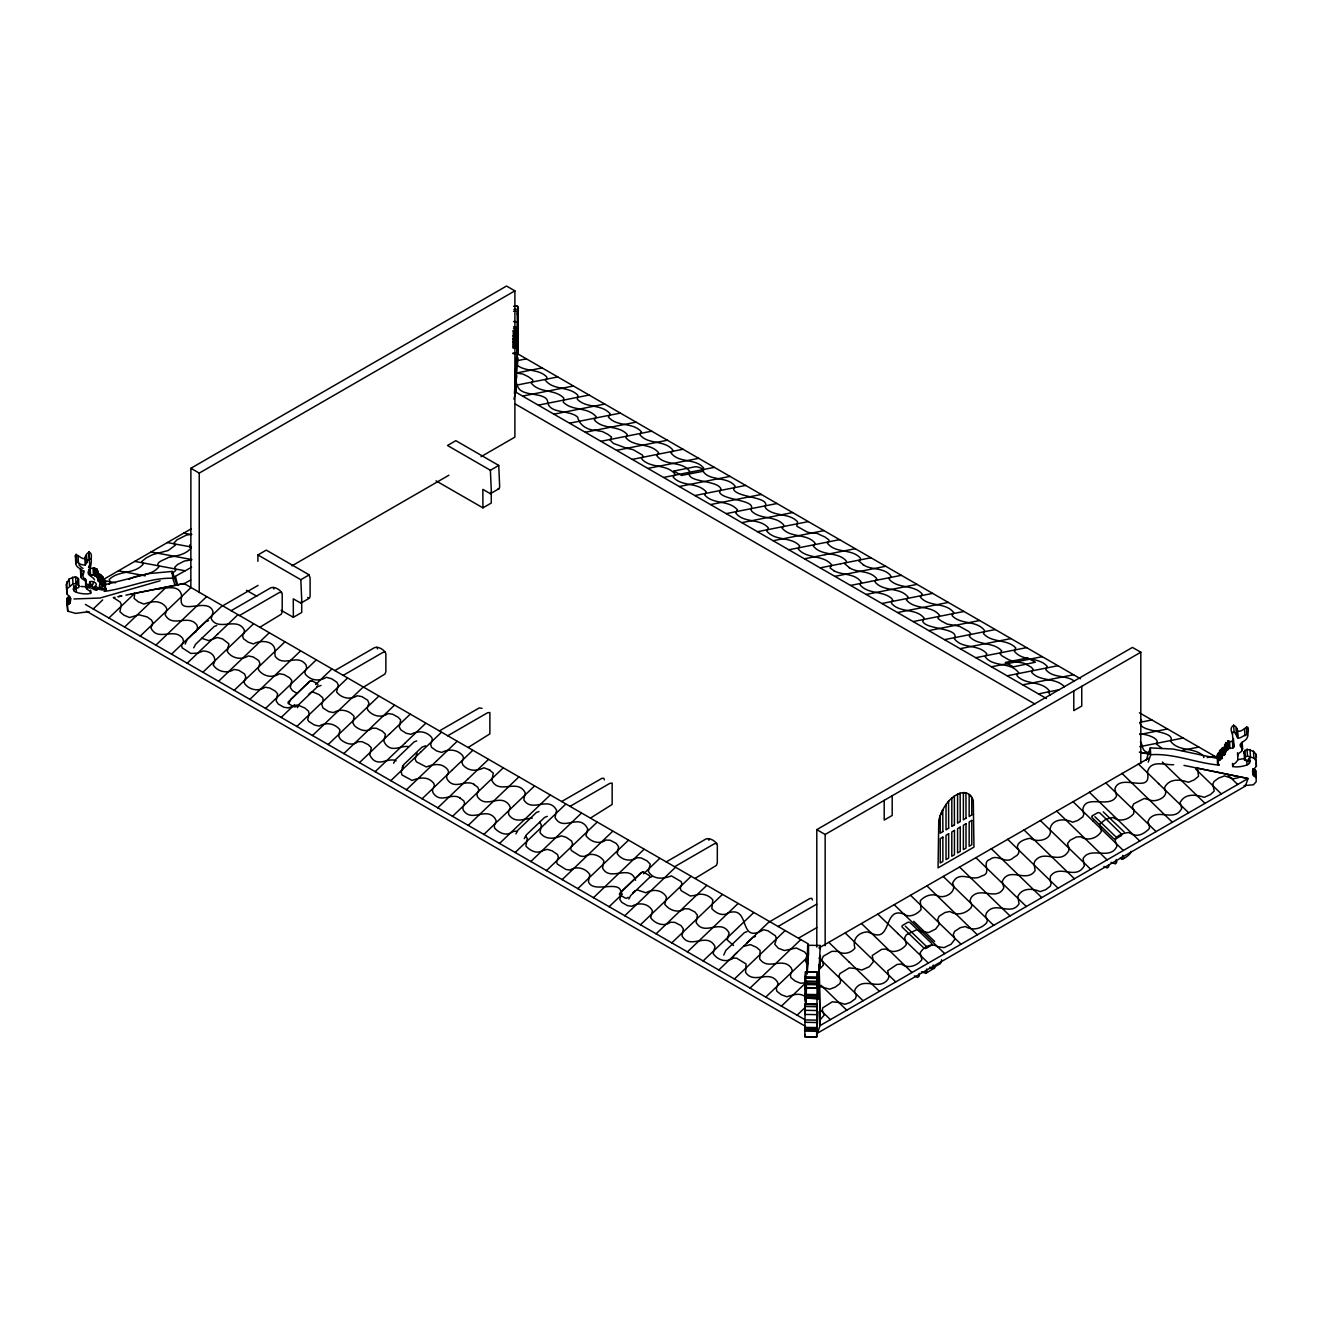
<?xml version="1.0" encoding="UTF-8"?>
<svg xmlns="http://www.w3.org/2000/svg" width="1323" height="1323" viewBox="0 0 1323 1323"><rect width="100%" height="100%" fill="white"/><g stroke="black" fill="none" stroke-linecap="round" stroke-linejoin="round"><path stroke-width="1.5" d="M513.357 330.601L517.293 330.618L517.111 346.345M517.491 340.59L517.491 311.285L513.539 311.236M805.327 987.173L805.178 988.033L805.079 981.749L816.886 981.98L816.969 982.89L817.333 972.107L805.525 971.876L805.145 982.691L805.079 981.749M805.674 993.16C805.376 1012.475 805.624 982.443 805.856 994.631M805.575 1005L805.31 987.421L817.002 988.264L816.886 981.98M919.154 973.397L919.154 975.448A9.311 5.375 60 0 1 918.923 976.49L917.484 977.416L914.342 975.911M513.126 342.806L517.061 342.889L517.061 345.336M517.525 337.299L517.442 339.697L517.64 330.502M817.118 987.768L816.87 1013.253L816.936 1004.355L805.128 1004.107L804.847 1036.719L816.655 1036.967L818.011 1011.467M805.525 971.876L805.69 990.53M805.591 994.879L805.641 995.541M805.69 990.133L805.839 988.182L805.972 992.151M805.988 992.779L805.74 998.518L805.988 989.339M816.936 1004.355L816.655 1036.967M817.796 990.464L817.713 988.513L817.746 992.151M817.597 987.14L817.614 985.122L817.73 989.207M513.059 345.22C518.781 345.303 516.516 341.566 517.161 347.618M514.002 306.241L517.938 306.308L517.74 327.029L517.425 330.518L513.374 330.403M817.763 989.736L817.779 992.382L817.796 990.613M518.153 353.721L518.169 326.781L517.177 347.238M805.972 989.885L805.939 991.853L805.972 989.852M517.491 312.84L517.508 319.819M514.449 393.609L517.194 345.22M517.343 344.708L517.425 339.961M517.458 329.559L517.491 322.465M805.69 989.802L805.509 983.617M517.673 320.083L517.624 329.84M517.177 335.893L517.227 334.736M517.31 337.679L517.491 334.223L517.409 336.654M516.929 352.133L517.078 344.36M517.839 311.385L517.723 316.743M805.889 991.026L805.856 994.499M807.228 974.026L807.758 943.597L184.079 583.526L136.319 593.035M517.491 311.285C516.565 322.862 521.328 301.727 513.986 306.357M517.409 341.88L517.392 343.087M517.508 337.464L517.376 335.777M805.492 981.451L805.525 974.968M807.245 972.504L807.295 970.586M807.758 943.597L807.394 964.55L805.509 961.176L806.98 954.941L804.516 951.882L796.264 948.012L784.423 950.542L778.337 948.26L774.765 944.308L776.469 938.867L775.41 935.774L767.919 930.78L763.669 929.722C737.49 945.019 751.381 905.461 728.394 912.804M518.021 342.558L515.672 392.088L513.936 399.199M517.276 344.658L517.276 342.674L517.227 346.031M805.922 988.976L805.839 989.505M817.201 998.931L805.492 997.939L805.558 998.981M517.21 347.453L517.21 346.378M517.243 342.409L517.425 341.532M517.409 338.605L517.491 339.184M805.509 995.276L805.674 997.013M516.896 351.769L517.111 347.139M1080.544 678.765L516.995 353.406L515.011 375.897M817.465 986.76L817.366 987.917L817.333 972.223L805.509 971.975M1225.925 744.336C1224.734 743.476 1220.947 758.757 1224.784 753.515C1226.388 750.141 1226.785 748.024 1232.871 748.041L1233.813 747.015L1233.449 738.631M1233.813 747.015C1234.177 743.146 1229.315 725.252 1236.31 734.579C1237.385 744.088 1246.911 730.494 1247.639 736.035C1247.192 742.6 1235.103 742.021 1242.578 748.917L1241.454 751.431L1237.749 754.127L1237.749 760.179L1235.583 762.875C1224.982 769.225 1246.845 767.075 1249.441 763.239L1250.02 758.046M75.361 556.652C75.593 550.897 82.473 561.58 85.019 557.777C86.144 551.559 92.66 549.624 91.204 558.736M89.054 611.673L75.527 613.376L67.738 611.143L67.275 605.306L70.02 603.106L70.929 598.558L67.026 593.977L66.15 584.667L69.127 578.978L75.527 576.712L78.586 579.011L78.818 587.528L75.494 588.685L74.253 586.899L73.178 589L73.972 590.736C76.668 594.474 98.415 595.763 87.831 589.81L85.664 587.214L85.664 581.161L81.96 578.614L80.835 576.15C88.476 568.989 76.321 570.064 75.775 563.466L76.106 554.337M517.012 353.406L515.672 392.088L1046.41 698.511M517.458 338.241L517.491 339.746M805.972 993.341L805.972 996.136M1197.249 768.117L1248.052 778.503L1245.373 786.094L817.382 1033.197L820.062 1025.606L819.152 965.575M807.262 972.868L807.692 962.185M807.774 960.266L807.989 954.826M806.385 989.224L805.939 1004.405M807.162 971.28L808.436 945.267L820.243 945.498L820.277 948.806M817.763 992.002L817.846 996.847L820.243 945.498M805.442 998.733L805.509 1001.792L805.509 998.931M820.111 966.832L820.376 955.487M819.185 986.991L818.606 999.146M926.745 968.965L925.918 973.348L921.42 971.793M1116.314 859.52L1115.487 863.902L1110.989 862.331M806.005 992.118L806.054 991.092M517.095 343.864L513.092 343.997M513.126 341.648L517.078 341.566L513.142 341.483M806.137 995.227L806.054 996.434M804.979 1021.009L805.062 1019.768L85.367 604.413M97.621 573.206C100.746 572.925 99.291 592.274 97.24 572.942M517.376 365.826L517.971 357.938M70.02 603.106L69.606 596.293L66.878 598.492L67.738 611.143M175.165 585.576L172.701 578.234C149.069 577.638 126.975 588.636 104.153 591.381C109.462 588.09 101.722 586.354 103.376 584.931L103.078 577.208C98.067 570.081 98.778 583.079 103.492 584.038M515.97 383.505L516.615 375.649M805.029 1034.553L804.847 1036.719L816.572 1036.885M78.586 579.011L76.899 581.888M517.144 339.846L513.175 339.862M417.043 753.134L415.124 759.154L416.365 761.767L426.287 766.96C433.564 764.165 441.998 762.412 447.852 769.821L448.58 772.301L446.479 776.733L447.224 779.363C454.897 790.807 465.481 778.586 474.411 784.622M517.012 347.618L513.059 347.254M103.376 584.931L103.078 577.208M1197.414 768.15L1197.811 771.094M1244.017 785.597L1253.41 784.787L1256.188 781.728L1256.122 777.544L1253.394 775.443L1252.484 770.929L1256.387 766.199L1255.759 754.011L1253.46 751.282L1247.06 749.281L1244 751.712L1244.596 760.212L1247.92 761.238L1248.432 759.17L1250.235 761.453M805.294 985.304L805.161 984.097M1227.992 740.946C1229.497 744.022 1225.214 741.542 1225.875 743.526M98.117 580.979L96.943 569.039L94.578 569.585L94.528 567.716L91.618 568.443L89.187 567.071M185.154 644.086L187.254 639.439L205.842 621.661L208.439 620.685M723.747 955.041L725.847 950.394L744.436 932.599L747.032 931.64M102.235 583.906L102.036 578.366M66.828 581.789L67.026 593.977M1116.976 861.786L1115.769 863.191M76.519 561.15C80.157 565.334 86.888 567.369 87.566 560.158C95.256 554.767 88.608 570.147 89.6 573.884L92.031 575.257L95.008 574.414M274.721 652.041L275.151 656.307C283.916 667.966 297.361 652.867 306.026 664.923L306.688 667.718L304.687 672.134L305.514 674.416C311.103 680.932 319.571 681.444 326.45 677.293L331.676 678.782L336.935 682.288L338.275 685.049L336.604 691.946C341.582 698.461 350.446 700.016 357.26 695.749L361.989 696.659L367.678 700.231L368.968 703.29L367.199 708.119L367.877 710.203C372.97 716.355 381.553 718.191 388.135 713.577L392.617 714.205L398.223 717.314L400.687 719.993L399.281 726.989L400.852 729.899L406.26 733.306L410.99 734.315C417.836 730.395 426.486 730.974 431.745 737.556L432.406 739.822L430.653 744.469L431.563 747.346L436.573 750.918L441.717 752.44C448.745 748.752 457.179 749.231 462.736 755.681L463.53 758.013L461.909 762.246L462.885 764.909C468.64 771.64 476.975 771.16 483.97 767.787L489.742 769.969M1255.262 776.568L1255.725 770.714L1253.261 768.928M193.72 647.84L195.606 644.268L214.194 626.474L216.79 625.514M289.042 702.877L290.928 699.305L309.516 681.51L312.112 680.551M297.394 707.689L299.279 704.117L317.371 686.786L321.009 685.446M393.626 763.239L395.511 759.683L414.099 741.889L416.679 740.93M401.977 768.068L403.862 764.496L421.954 747.164L425.593 745.825M515.904 833.854L517.789 830.282L536.377 812.487L538.974 811.528M524.255 838.666L526.141 835.094L544.729 817.316L547.325 816.357M620.487 894.232L622.372 890.66L640.96 872.866L643.557 871.907M628.838 899.045L630.724 895.473L649.312 877.695L651.908 876.719M732.314 958.795L734.199 955.223L752.787 937.428L755.383 936.469M1146.181 760.328L1150.299 747.892L1173.385 749.099L1218.07 758.559M1148.248 762.147L1150.712 754.705L1150.299 747.892M97.24 572.313L96.943 569.039M274.969 651.792C275.664 640.712 260.796 639.505 253.371 643.954L248.195 642.184L243.531 638.794L242.556 636.098L243.812 633.089M195.672 632.196L197.673 627.764L196.846 624.969C188.23 613.492 172.337 628.491 165.16 614.782L166.88 609.109L165.689 606.678C159.587 599.517 151.252 601.535 143.893 604.065L138.303 601.849L134.119 598.443L134.764 593.349L131.01 594.11M929.738 967.179L932.087 968.37L933.162 965.459A1.786 1.025 60 0 0 933.244 965.029M1131.033 851.317C1131.942 854.675 1117.852 862.712 1122.45 856.742M1122.599 856.361L1122.731 856.014A1.786 1.025 60 0 0 1122.797 855.353M189.652 544.96L189.652 546.664M478.033 791.964L478.827 789.864L477.901 787.417L473.75 784.241M97.704 578.945L96.414 570.279M934.948 967.642L925.918 973.348M1124.517 858.197L1122.417 859.09M1150.712 754.705C1174.146 753.134 1196.505 763.272 1219.26 765.091C1213.968 761.932 1221.675 759.997 1220.038 758.608L1222.039 756.491L1222.369 748.851M927.274 971.677L925.835 972.587A8.748 5.06 60 0 1 925.472 972.521M100.713 581.161L99.407 581.888L99.39 574.149M702.298 469.764C707.689 481.936 727.005 475.619 735.009 486.037L733.604 489.179C736.382 497.928 771.276 496.555 764.992 506.742L765.934 508.512C774.964 517.078 788.905 512.481 797.554 521.775L796.81 526.19L807.08 531.995A5.672 2.1 13.7 0 0 811.545 532.822L816.787 533.285L825.023 537.055L828.826 539.834L829.124 541.223L827.173 542.91C835.359 553.824 850.97 548.235 860.115 557.777L860.678 559.232L858.71 560.853L863.787 565.153M243.945 632.874L244.474 630.459C237.776 615.89 218.08 632.129 211.184 618.651L213.053 611.838C208.257 595.582 176.372 618.42 181.764 596.127C179.647 583.278 165.061 589 156.809 588.933M94.942 574.529C93.354 577.704 98.63 574.777 96.827 577.109M477.95 792.064L476.859 794.18L477.454 796.727C486.368 809.56 499.945 792.857 509.173 804.979L510.347 807.526L508.412 811.942L508.677 814.521C514.945 823.915 524.14 818.557 532.226 818.16M759.964 954.594L759.617 958.778C767.968 971.231 782.389 956.314 791.171 967.857L792.245 970.272L790.443 974.853L790.856 977.598L795.14 981.071L800.63 983.237L804.268 982.923M1221.956 748.52L1222.039 756.491M99.787 580.962L99.407 581.888M1222.386 758.542C1221.046 752.39 1220.716 765.025 1221.609 755.4M932.087 968.37L940.438 963.557L941.513 960.647A1.786 1.025 60 0 0 941.546 959.754M1256.172 760.824L1253.873 758.112L1247.473 756.095L1245.39 756.971L1244.596 760.212M531.73 382.132L531.168 382.992C539.387 393.526 554.767 388.681 563.813 398.107L563.317 402.209C572.545 411.453 587.594 406.442 596.226 416.861L594.308 419.887C603.139 430.157 618.469 424.551 627.334 434.655L625.977 437.863C634.676 447.637 650.023 442.395 658.656 452.747L656.886 455.79C665.022 466.506 681.841 460.503 689.581 471.22C684.454 483.226 717.248 479.406 720.903 488.882L719.547 492.024C722.308 500.706 757.285 499.416 750.852 509.57L751.844 511.339C760.874 519.856 774.782 515.309 783.431 524.603L783.795 525.959L782.042 528.026C790.377 538.279 805.856 533.086 814.753 542.678L815.018 544.051L813.083 545.738C821.269 556.603 836.831 551.079 845.959 560.572L846.555 562.043L844.603 563.664L849.68 567.964M891.437 601.601L891.669 603.569C900.516 613.376 915.946 607.852 924.149 618.172L922.743 621.314C925.868 629.93 960.266 627.433 954.445 638.811C962.4 649.312 978.21 643.656 986.826 653.777L985.155 656.803C993.507 667.817 1010.656 661.318 1018.743 672.911L1016.742 674.581L1017.404 676.185C1026.317 685.231 1041.333 680.469 1049.304 690.804L1048.709 691.631M946.16 804.301L945.78 804.847A23.665 13.66 -60 0 0 943.051 809.345L942.687 810.04A32.877 18.985 -60 0 0 938.768 820.359L938.057 867.838L973.96 847.1L973.298 800.415A32.877 18.985 -60 0 0 969.346 794.627L968.982 794.379A23.665 13.66 -60 0 0 966.253 793.006L965.873 792.924A20.92 12.072 -60 0 0 963.624 792.675L963.26 792.675A20.887 12.056 -60 0 0 960.548 793.139L960.167 793.254A20.903 12.072 -60 0 0 957.902 794.131L957.571 794.296A22.458 12.965 -60 0 0 954.462 796.099L954.131 796.314M99.853 583.393L99.357 586.717A15.446 12.602 -3.5 0 1 100.151 587.065L102.764 586.767M100.631 582.087L100.201 574.248L98.977 574.926M88.575 567.418L89.799 564.474L89.203 560.241M1232.408 733.934C1228.075 725.616 1236.112 722.226 1237.567 730.726C1243.025 734.215 1250.632 717.43 1247.639 736.035M67.241 588.603L72.997 583.873L75.94 583.526L79 585.841M109.247 584.369L110.14 581.789M1048.378 691.764L1049.999 695.088M948.426 801.44L948.773 801.043A19.63 11.345 -60 0 1 951.485 798.381L951.882 798.034M1228.472 748.239L1228.058 741.045L1230.969 741.674L1233.4 740.185M85.714 583.195L85.515 579.788A8.765 7.144 -3.5 0 1 84.225 578.697L82.853 576.266L84.077 571.288A8.087 6.598 -3.5 0 0 83.779 570.593L83.779 570.593M748.438 941.629L769.308 921.668M187.188 663.203L217.832 633.899M753.68 912.638L703.042 961.027M1220.038 758.608L1219.508 750.902L1221.642 748.768M297.576 705.109L296.501 706.151A2.001 1.455 -18.7 0 1 293.789 706.68L288.679 703.77A2.001 1.455 -18.7 0 1 288.447 701.785L309.698 681.328A2.001 1.455 -18.7 0 1 312.36 680.965L317.454 683.859A2.001 1.455 -18.7 0 1 317.983 684.537M308.491 694.608L311.021 692.177M316.627 686.786L317.503 685.942M93.222 608.96L102.698 599.898M108.899 618.006L134.681 593.365M124.577 627.052L166.45 587.015M140.238 636.098L190.843 587.693L190.892 468.276L506.544 286.033L514.895 290.862L514.895 437.119L481.01 456.683M155.899 645.128L206.52 596.739M171.527 654.157L222.181 605.785M217.485 634.246L237.809 614.815M202.882 672.266L253.487 623.861M218.51 681.295L269.164 632.907M234.188 690.341L284.825 641.953M249.832 699.371L300.486 650.999M265.51 708.433L316.131 660.028M315.635 684.487L331.775 669.058M281.154 717.446L294.516 704.679M296.799 726.492L347.469 678.12M312.476 735.538L363.114 687.15M328.104 744.568L378.775 696.196M343.798 753.614L394.419 705.225M359.443 762.66L389.574 733.868M389.789 733.703L410.113 714.288M375.12 771.706L405.235 742.914M405.417 742.732L425.741 723.317M390.748 780.735L420.846 751.96M421.078 751.762L441.386 732.347M406.409 789.765L436.507 761.006M436.788 760.775L457.063 741.393M422.07 798.811L452.168 770.052M452.416 769.804L472.691 750.422M437.731 807.857L467.796 779.131M468.127 778.85L488.385 759.485M452.483 816.374L482.548 787.648M482.829 787.334L503.104 767.968M468.16 825.42L498.258 796.644M498.506 796.413L518.781 777.031M483.821 834.466L513.919 805.69M514.134 805.442L534.426 786.06M499.466 843.495L529.564 814.736M529.795 814.521L550.103 795.106M515.11 852.525L545.241 823.733M545.423 823.567L565.748 804.136M530.771 861.571L581.376 813.165M546.432 870.617L597.07 822.228M562.11 879.663L612.714 831.257M577.754 888.692L628.375 840.303M593.415 897.738L644.02 849.333M609.076 906.768L622.422 894.001M643.557 873.825L659.714 858.395M624.704 915.797L675.358 867.425M640.382 924.86L691.003 876.454M656.043 933.889L706.664 885.5M671.704 942.935L722.325 894.546M687.348 951.965L738.002 903.592M718.687 970.073L737.093 952.477M746.701 943.299L747.677 942.356M734.331 979.086L784.969 930.714M749.976 988.132L800.647 939.76M765.653 997.178L807.543 957.157M781.314 1006.224L806.732 981.931M796.992 1015.27L805.128 1007.514M92.941 587.561C104.252 582.567 82.092 577.589 92.378 585.973M632.642 892.992L635.057 890.693M672.481 451.358L672.745 449.903C664.08 439.633 648.7 444.908 640.067 435.019L641.407 431.794C632.526 421.772 617.196 427.296 608.398 417.026L610.3 414.016C601.634 403.598 586.569 408.675 577.357 399.331L577.837 395.213C568.791 385.869 553.394 390.765 545.291 380.131L547.11 378.328L546.581 376.774C538.246 368.356 525.396 372.243 516.598 364.784M628.094 897.308L627.714 897.655A2.001 1.455 -18.7 0 1 625.068 897.97L620.007 895.01A2.001 1.455 -18.7 0 1 620.024 892.942L641.208 872.833A2.001 1.455 -18.7 0 1 643.937 872.353L648.981 875.297A2.001 1.455 -18.7 0 1 649.576 876.471M875.743 580.417L874.85 581.177L875.578 582.633C884.64 592.208 900.136 586.668 908.306 597.368L906.387 599.881C914.921 610.366 931.177 604.594 939.562 615.311L938.007 618.436L941.083 620.884L947.218 624.125L955.107 625.399M1223.543 754.375C1224.817 756.243 1222.138 753.697 1222.733 755.598C1221.394 731.817 1226.338 771.177 1223.13 747.561M702.364 469.715L703.654 468.044C695.22 457.758 679.311 463.662 670.976 452.946L672.464 451.375M819.962 1020.016L824.229 1015.072L822.41 1010.722L822.641 1007.928L832.299 1001.809L838.749 1002.437M952.841 613.69L952.113 615.625C960.994 625.25 976.49 619.776 984.676 630.658L983.485 633.651C992.2 643.342 1007.084 638.645 1015.766 647.956L1014.212 651.048C1022.447 661.88 1038.704 656.406 1047.237 666.428L1045.798 669.636C1053.207 678.567 1065.544 674.664 1074.193 680.981M1220.385 752.886C1214.812 752.506 1217.921 760.427 1217.673 763.421M891.47 601.568L892.777 600.377L891.867 598.658C882.904 590.505 869.343 594.573 860.678 585.56L859.9 584.154L861.521 582.467C854.939 572.842 842.569 575.621 833.688 570.626M952.874 613.674L953.685 612.499C945.383 601.982 929.854 607.323 920.891 597.715A5.672 2.1 13.7 0 1 920.94 595.995L922.329 594.209C913.895 584.204 898.714 589.148 889.684 579.838L888.957 578.383L891.074 576.729L890.329 575.174C882.854 567.187 871.592 570.296 863.125 564.772M819.218 969.511L823.369 965.129L821.93 959.092L823.435 956.149L831.886 951.303L838.17 951.419M171.891 573.537L175.777 570.478L174.785 567.154L177.563 564.541L184.393 561.018L191.57 559.927M1221.824 750.373L1220.666 750.306L1220.467 751.679M1222.32 748.768L1222.287 747.908M190.892 468.276L199.244 473.105L514.895 290.862M102.069 580.251L191.289 528.753M174.653 576.696L191.587 567.22M183.533 584.105L190.677 579.97M257.919 561.299L257.919 554.949L266.27 550.12L308.987 574.744L310.111 577.903L310.111 596.375L309.384 598.294L307.697 597.483M222.429 605.967L258.101 585.378M291.986 565.814L448.91 475.222M231.095 610.73L270.917 587.726C274.804 586.238 281.171 590.223 282.212 593.862L282.212 611.838L281.253 614.219L260.102 627.119M257.919 554.949L300.817 579.706L309.169 574.893M498.738 465.431L455.84 440.675L447.488 445.487L490.386 470.26L498.738 465.431L499.681 486.93L499.135 488.733L498.143 488.551M239.446 615.559L279.285 592.555L281.617 592.274M281.088 610.3L293.359 617.295L293.276 598.823L300.817 603.139L309.169 598.31M436.028 480.861L482.928 507.85L482.845 489.378L490.386 493.694L498.738 488.865M293.359 617.295L301.71 612.483L301.694 602.726M482.928 507.85L491.28 503.038L491.263 493.281M334.769 670.579L374.591 647.592C378.477 646.104 384.844 650.073 385.886 653.727L385.869 671.704L384.91 674.069L363.775 686.968M343.12 675.408L382.942 652.404L385.291 652.123M439.335 730.957L479.174 707.954L482.002 708.318M447.703 735.786L487.526 712.783L489.874 712.502L489.874 733.868L468.359 747.346M561.63 801.556L601.948 778.304L603.801 778.288L604.396 779.875M569.981 806.385L609.82 783.381L612.152 783.1L612.152 804.467L590.637 817.945M666.197 861.935L706.035 838.947C709.922 837.459 716.289 841.428 717.331 845.083L717.314 863.059L716.355 865.424L695.22 878.323M674.565 866.763L714.387 843.76L716.735 843.479M816.804 947.053L816.804 829.637L1132.438 647.41L1140.806 652.222L1140.806 763.47M816.804 829.637L825.155 834.466L1140.806 652.222M769.672 921.684L810.007 898.433L811.842 898.4L812.454 899.987M778.04 926.497L816.787 904.122M798.695 938.073L816.787 927.621M818.904 947.996L1148.777 758.162M197.722 653.132L203.18 650.982C211.779 651.214 217.716 657.68 213.185 664.907C217.468 671.803 227.242 673.92 234.088 669.421L238.851 670.331L244.557 673.936L245.797 676.996L244.06 681.858L244.805 683.941C249.997 690.193 258.564 691.631 265.212 687.216L269.859 688.026L275.366 691.185L277.632 693.831L276.193 700.975L278.21 704.001L283.8 707.226L288.182 707.921L296.501 705.109M875.76 580.4L876.951 579.54L876.206 577.986C868.731 570.015 857.486 573.091 849.019 567.584M728.345 912.837C722.821 916.74 715.793 913.102 711.824 908.636L712.816 899.905C709.062 895.142 701.752 892.827 696.262 895.026M541.884 850.954C536.328 854.178 529.762 850.242 525.876 846.108L527.282 838.55L525.628 835.871M743.89 946.177L750.521 944.639L756.475 947.351L760.097 950.394L759.997 954.561M129.026 579.375C138.369 573.537 151.384 576.365 158.909 566.773L158.429 565.88C155.138 561.911 165.755 559.447 168.352 557.446C176.439 555.842 185.6 554.916 191.107 547.887L189.685 546.73M197.673 653.165L190.793 653.413L182.243 647.89L181.565 645.607L183.583 641.159L182.657 638.347C173.991 627.019 158.016 642.002 151.02 628.144L152.757 622.505L151.467 620.04L147.035 616.882L138.865 614.782L129.571 617.527L123.882 615.162L119.897 611.755L121.319 604.512L120.178 602.064L113.315 597.616L115.051 597.285M541.917 850.921L547.309 849.349L552.104 850.805L557.496 854.493L558.438 857.453L556.536 861.984L557.33 864.068L566.012 869.509L570.13 869.988C576.712 865.788 585.361 868.103 589.826 874.486L588.421 881.482C593.134 895.936 627.879 874.586 619.759 899.359L621.76 902.336L627.35 905.577L631.799 906.288C638.678 902.203 648.336 903.129 652.437 910.786L650.684 917.782C655.15 923.801 664.096 927.043 670.579 922.23L674.862 922.379L680.981 925.587L683.346 928.796L682.023 935.907C690.358 950.542 706.78 931.26 715.032 946.491L713.114 953.536C717.215 959.754 726.393 963.26 732.677 958.166L736.597 958.15L746.073 963.987L745.577 972.388C754.044 984.725 768.415 969.61 777.147 981.468L778.139 983.849L776.303 988.446L776.849 991.225L781.331 994.747L786.772 996.765C793.188 994.962 800.2 991.903 806.087 997.476M1217.259 755.929L1217.888 755.631M1240.825 777.031L1233.367 778.867L1224.519 775.89L1218.599 778.139L1214.167 781.347L1212.844 783.878L1214.183 791.154L1210.33 794.627L1204.294 797.306C1196.042 794.759 1185.226 792.857 1180.099 802.532L1181.72 808.32C1174.741 822.526 1158.551 808.105 1149.472 818.722L1147.851 821.732L1149.307 825.072M695.997 895.258L690.325 896.002L681.163 890.66L680.237 888.18L681.874 884.029L681.196 881.631L671.456 875.909C663.65 878.77 653.446 880.341 648.32 871.278L650.271 864.25L647.063 860.86L641.175 857.949L637.256 857.651C630.658 861.951 621.843 860.463 617.213 853.715L618.602 846.637L616.253 843.446L610.184 840.237L605.884 840.055C599.385 844.884 590.505 841.726 585.957 835.723L587.726 828.81L585.791 825.734C576.563 814.935 562.49 831.506 555.032 817.465L556.586 810.321C548.632 795.239 532.094 813.248 523.792 799.836L525.214 792.758C517.442 777.808 499.251 795.371 491.809 780.272L493.347 773.194L489.063 769.589M1173.666 764.694C1165.067 765.273 1149.885 759.187 1147.421 772.516C1152.383 795.272 1120.002 772.235 1114.876 788.938L1116.595 795.884C1110.063 809.891 1083.851 792.444 1082.677 810.982M160.133 580.78L100.068 598.029L73.939 598.955M531.747 382.115L532.987 381.173L532.557 379.684L528.29 376.691L522.8 374.029L516.317 373.053L542.116 367.893M554.122 414.149L604.727 404.061M1244.96 758.492L1237.832 759.617M934.27 968.519L932.004 968.238M569.75 423.162L620.388 413.09M118.475 596.607L121.898 595.912L117.896 596.723M516.714 360.782L526.422 358.847M515.887 385.274L557.777 376.939M522.783 396.057L573.438 385.985M538.461 405.103L589.099 395.031M585.428 432.224L636.082 422.153M601.105 441.27L651.726 431.182M616.766 450.316L667.387 440.228M632.427 459.346L683.032 449.258M648.072 468.375L698.726 458.32M663.716 477.421L714.354 467.35M125.917 595.118L184.079 583.526M679.41 486.484L730.015 476.379M695.055 495.513L745.676 485.425M761.32 494.455L710.716 504.543M726.36 513.589L776.998 503.517M742.054 522.635L792.642 512.547M757.682 531.664L808.32 521.593M773.327 540.694L823.948 530.622M789.004 549.756L839.609 539.652M804.632 558.769L824.924 554.734M825.172 554.684L855.27 548.698M820.326 567.832L840.601 563.796M840.882 563.73L870.947 557.744M835.045 576.332L855.303 572.297M855.634 572.247L885.699 566.261M850.739 585.394L871.014 581.359M871.262 581.293L901.36 575.307M866.367 594.407L886.642 590.372M886.923 590.339L917.021 584.353M882.044 603.47L932.682 593.382M897.689 612.499L948.31 602.412M913.317 621.529L963.987 611.458M929.011 630.575L979.632 620.504M944.655 639.621L995.309 629.55M960.316 648.65L1010.954 638.579M975.961 657.68L1026.615 647.625M991.655 666.742L1042.276 656.671M1007.299 675.788L1057.904 665.701M1022.944 684.818L1073.598 674.747M1038.605 693.847L1059.028 689.796M1139.698 722.391L1151.903 719.96M1139.814 734.497L1167.531 728.99M1139.765 746.685L1183.192 738.019M1181.737 750.472L1198.853 747.065M1207.237 757.566L1214.531 756.111M101.292 576.58L102.235 577.49M101.606 585.196C104.583 584.799 99.754 581.988 101.028 584.948M176.406 583.691L172.288 571.42L149.201 573.554L104.517 584.816M490.386 493.694L491.329 491.263L490.386 470.26M300.817 603.139L301.76 600.708L300.817 579.706M97.026 590.041C93.486 590.901 92.296 586.635 88.889 588.057L87.715 586.784M191.852 534.343L186.46 535.054L176.968 539.867L173.66 543.34L175.579 545.043L168.186 550.5L152.592 554.635L146.109 557.975L141.71 561.564L143.331 563.945C134.499 574.777 118.706 569.849 109.23 579.524L110.057 581.74M595.036 430.289C586.982 429.975 579.193 424.782 577.688 417.175C569.948 409.667 549.955 414.149 547.739 402.523C547.887 394.734 533.814 395.031 527.166 393.113C518.153 391.013 517.574 386.779 516.02 381.553M513.919 309.4L517.855 309.466M513.539 321.588L517.475 321.671M513.539 326.781L517.475 326.864M513.506 328.336L517.442 328.402M513.357 330.982L517.293 331.048M513.341 331.197L517.276 331.279M513.341 331.775L517.293 332.056M513.357 332.056L517.293 332.139M513.341 332.768L517.276 332.85M513.274 333.379L517.21 333.462M513.258 334.206L517.227 334.487M513.274 335.083L517.21 335.166M513.258 335.463L517.194 335.546M513.241 335.81L517.161 336.092M513.225 336.373L517.161 336.439M513.258 336.687L517.194 336.737M513.241 337.944L517.177 338.06M513.225 338.192L517.161 338.126M513.225 338.308L517.161 338.456M513.241 338.953L517.177 339.035M513.225 339.201L517.161 339.283M513.208 339.482L517.144 339.647M513.142 340.689L517.128 340.557M513.126 341.913L517.061 341.979M513.126 342.425L517.061 342.492M513.076 344.112L517.028 344.294M513.059 346.047L516.995 346.13M513.092 346.51L517.028 346.593M513.01 348.131L516.946 348.214M513.026 352.96L516.962 353.026M513.01 353.688L516.946 353.77M805.442 976.804L817.25 977.035M805.409 978.16L817.217 978.392M805.376 981.054L817.184 981.286M805.046 983.386L816.853 983.634M805.046 984.51L816.853 984.742M817.118 988.182L805.31 987.95L805.393 995.359M805.227 994.367L817.035 994.615M805.227 995.806L817.035 996.037M805.409 997.36L817.217 997.608M805.409 998.071L817.217 998.303M805.426 1003.843L817.234 1004.074M805.046 1004.471L816.853 1004.719L817.382 1033.197M804.946 1006.472L816.754 1006.704M804.831 1010.309L816.638 1010.54M804.748 1014.41L816.556 1014.642M804.731 1019.901L816.539 1020.149M804.88 1022.282L816.688 1022.53M804.847 1027.359L816.655 1027.591M804.814 1028.699L816.622 1028.93M804.764 1029.559L816.589 1029.79M804.748 1031.08L816.556 1031.328M1016.13 661.864L1023.787 663.137L1031.014 667.057L1033.114 669.206L1031.675 672.415C1040.523 682.172 1055.423 677.062 1064.469 686.769M80.835 586.453L86.706 586.784M1139.682 733.951C1144.924 733.818 1160.8 737.969 1156.55 744.105L1162.057 748.487M1016.097 661.864L1009.151 659.995L1001.842 655.778L1000.105 653.843L1001.643 650.751C992.945 641.457 978.094 646.071 969.346 636.429L970.553 633.452L968.866 631.518L959.638 626.407L955.156 625.382M595.085 430.289L602.461 431.579L608.018 434.44L611.606 437.119L610.068 439.997L613.409 443.403L627.168 448.447M105.741 589.645C104.269 587.313 107.907 578.598 102.499 579.408M627.416 448.398L633.105 449.638L642.267 454.963L643.193 456.485L641.556 458.122L642.234 459.528C651.478 468.722 666.527 463.678 675.11 474.13L673.159 477.14C682.056 487.129 697.353 481.737 706.217 491.891L704.828 495.083C713.461 504.923 728.808 499.598 737.473 509.917L735.687 512.911C743.939 523.693 759.815 517.839 768.382 527.96L766.844 531.151C775.46 541.487 790.707 536.245 799.638 545.804L798.216 548.979C806.98 559.414 822.972 554.32 831.621 564.822L830.083 567.964L834.35 571.023M819.466 986.346L829.67 989.207L835.26 987.123L840.022 983.469L840.7 980.641L838.947 975.961L839.956 973.546L849.25 967.907L855.898 968.552M92.18 585.874C79.992 580.979 95.339 589.016 87.814 586.866M517.425 831.456L516.35 831.274A5.672 4.134 -18.7 0 0 511.885 832.15C506.229 836.5 498.754 832.713 494.587 828.066L494.306 825.469L496.257 821.037L495.1 818.49C485.855 806.253 472.228 823.104 463.315 810.238L462.752 807.658L464.704 803.359L463.794 800.911L459.643 797.719M1139.335 752.159L1149.373 753.994M1140.178 752.324L1149.588 754.044M183.682 533.136L191.107 534.525M167.359 542.562L191.438 547.044M151.07 551.972L191.769 559.546M134.748 561.382L185.17 570.792M118.408 570.825L145.315 575.836M103.409 580.499L115.597 582.765M1183.986 765.389L1248.052 778.503L820.062 1025.606L819.135 964.335M312.245 691.731L318.975 694.542L322.696 697.717L323.225 700.71L321.721 704.216L322.961 707.97L328.766 711.642L333.462 712.584C340.292 708.4 348.974 710.004 354.084 716.371L352.861 722.953L354.547 725.798C359.376 730.098 366.636 732.76 372.143 728.229L376.212 728.196L382.347 731.172L385.423 734.248L383.868 741.327L385.373 744.006C392.17 752.87 400.505 745.411 408.41 746.552M298.171 705.209L304.852 708.003L308.573 711.195L309.135 714.172L307.664 719.729L308.854 721.482L314.51 725.07L319.24 726.079C326.103 721.945 334.818 723.367 339.945 729.816L338.754 736.415L340.391 739.243C345.204 743.543 352.48 746.271 357.987 741.723L362.089 741.674L368.224 744.651L371.316 747.743L369.729 754.821L371.217 757.484C378.56 767.621 387.804 756.988 396.189 760.808M903.989 914.226C909.744 918.195 916.889 914.21 921.056 909.728L920.279 900.798C924.297 896.051 931.458 893.372 937.412 895.621M105.741 588.983L99.738 587.908A16.967 13.842 -3.5 0 0 99.142 588.007L98.183 587.842A12.32 10.055 -3.5 0 1 97.207 587.313L95.372 586.337L94.843 587.693A3.126 2.547 -3.5 0 0 95.587 588.52L101.954 589.926A3.82 3.109 -3.5 0 0 102.615 589.909L105.245 589.81M922.015 931.624L928.614 932.55L935.659 929.06L939.33 924.198L937.742 919.336L939.098 916.277L944.903 912.539L949.931 911.464C956.926 915.963 965.674 913.796 971.115 907.71L971.909 905.379L970.04 900.731L971.016 897.771C979.88 885.484 996.682 901.939 1003.843 887.75L1002.272 881.366C1009.416 865.821 1026.631 883.747 1035.132 870.551L1034.04 863.539L1034.917 861.091C1044.244 848.556 1060.07 865.771 1068.752 850.805L1068.951 848.275M83.035 568.311L82.754 568.195A8.533 6.962 -3.5 0 1 81.579 567.633L78.9 564.805M93.205 587.495L96.744 589.826M838.236 951.469C843.71 955.057 850.97 953.04 854.956 948.161C852.31 939.991 857.354 932.583 867.26 931.888L871.692 933.393M91.915 584.981L91.783 584.931A2.844 2.315 -3.5 0 1 91.089 584.468L90.741 584.038A5.342 4.366 -3.5 0 1 90.411 583.162L90.047 581.955M460.305 798.1C451.341 792.047 440.791 804.351 433.101 792.89L432.356 790.228L434.473 785.763L433.746 783.299C427.842 775.89 419.408 777.61 412.098 780.438L401.977 774.947L401.15 771.722L402.49 768.994A5.672 4.134 -18.7 0 0 402.539 765.57M1103.25 811.859L1124.186 832.002M1094.898 816.688L1115.835 836.814M913.68 921.304L934.617 941.447M905.329 926.133L926.265 946.276M1133.133 834.598C1139.004 837.128 1145.371 832.614 1149.389 828.545L1149.323 825.122M1149.075 799.671L1144.163 798.513L1133.778 803.805L1132.306 806.782L1133.745 809.957M937.66 895.869C945.201 899.21 957.571 891.454 952.56 883.103C958.993 869.757 970.884 881.35 980.045 876.818A34.96 25.6 19.5 0 0 981.633 875.975C993.011 873.395 980.492 862.579 990.034 859.421C997.707 853.103 1005.943 865.242 1013.6 857.519A34.96 25.6 19.5 0 0 1015.088 856.593C1018.677 855.071 1020.463 850.871 1017.453 847.878C1016.544 841.858 1025.292 838.98 1030.154 838.286C1036.901 842.867 1051.305 840.039 1050.445 830.745M296.914 693.318L292.416 690.589L290.316 687.547L291.755 680.386L289.522 677.74L284.081 674.598L279.385 673.738C272.72 678.186 264.203 676.698 258.961 670.513L258.167 668.413L259.903 663.551L258.713 660.524L253.073 656.903L248.277 655.927C241.414 660.392 231.69 658.358 227.308 651.495L228.879 643.805L222.562 638.926L217.385 637.504L208.67 640.613L201.609 638.248M838.782 1002.454L845 1004.306L850.457 1002.387L855.452 998.716L856.279 995.839L854.526 991.159L855.419 988.744C864.349 976.192 878.985 991.456 887.981 979.218L888.907 976.936L887.733 970.702L897.044 964.467L901.343 964.054C908.008 969.064 917.12 965.955 921.899 959.671L920.18 952.874C923.057 947.516 930.995 942.621 936.965 946.325A8.748 6.4 19.5 0 0 937.494 946.64L944.027 947.648L951.055 944.242L954.875 939.33L953.304 934.468L954.594 931.409L960.349 927.655L965.426 926.513C972.405 930.979 981.137 928.944 986.611 922.842L987.454 920.494L985.602 915.847L986.511 912.903C995.673 900.169 1010.408 916.872 1019.041 903.824L1017.834 896.432C1022.034 887.568 1032.651 888.328 1040.126 891.636L1045.633 889.717L1050.363 886.145L1051.157 883.284L1050.049 880.473M1120.118 858.147L1121.656 858.925M1149.356 752.787C1140.575 751.299 1143.684 745.461 1140.376 741.839M903.973 914.21C883.235 905.825 892.099 942.72 871.774 933.443M855.931 968.568L861.901 970.007L869.36 966.683L873.345 961.771L872.237 955.52L881.713 949.335L885.93 949.021C892.562 954.015 901.691 950.79 906.387 944.506L904.634 937.775L906.338 934.815L916.31 929.92A10.22 7.475 19.5 0 1 917.269 929.887L921.949 931.574M1149.125 799.687C1154.466 803.078 1168.722 797.521 1165.166 790.013M1133.1 834.598L1128.618 832.531C1123.872 832.862 1112.445 836.268 1115.901 843.016A8.748 6.4 19.5 0 1 1116.165 843.479M1139.45 712.783L1218.152 758.211M514.862 403.78L1034.884 704.018M1103.911 866.449L1107.053 867.971L1108.492 867.045A9.311 5.375 60 0 0 1108.724 866.085L1108.724 864.713M246.458 590.306L256.778 596.26M86.408 611.176L805.442 1026.317M637.322 889.916L645.822 892.793C652.752 888.791 662.343 889.585 666.544 897.259L664.758 904.254C669.206 910.257 678.17 913.598 684.636 908.769L688.886 908.884L694.988 912.043L697.453 915.251L696.096 922.363C704.382 937.031 720.787 917.798 729.122 932.947L727.203 939.975L733.587 945.498M1220.567 752.787L1219.508 750.902M1225.379 753.482L1224.751 744.402M897.821 933.492L928.366 963.078M708.367 838.666L708.979 840.254M376.939 647.311L377.535 648.898M273.266 587.445L273.861 589.033M1222.733 755.598L1222.237 756.21M1089.292 792.163L1139.748 841.031M1090.747 869.327L1040.275 820.458M1228.025 775.113L1237.7 784.489M1195.661 769.027L1221.344 793.932M1162.388 762.031L1205.021 803.359M1138.26 763.884L1158.683 783.663M1158.435 783.481L1188.682 812.785M1121.921 773.327L1172.36 822.211M1105.598 782.753L1156.07 831.621M1072.953 801.589L1093.327 821.335M1093.195 821.252L1123.376 850.491M1056.614 811.032L1107.07 859.9M1023.952 829.885L1074.425 878.753M1007.646 839.295L1058.069 888.196M991.324 848.721L1041.78 897.606M975.878 857.635L1026.334 906.52M959.555 867.061L1010.044 915.929M943.249 876.471L993.689 925.356M926.927 885.897L977.366 934.799M910.588 895.324L961.044 944.225M894.249 904.767L944.738 953.635M877.91 914.21L898.185 933.823M861.604 923.619L912.043 972.504M845.281 933.046L895.754 981.914M849.184 962.036L879.431 991.324M828.942 942.472L849.366 962.251M819.02 958.084L863.092 1000.767M821.07 985.304L846.77 1010.193M820.74 1010.259L830.414 1019.636M80.835 576.15L80.422 569.337L81.546 571.801M1068.918 848.208L1067.512 843.578L1070.191 840.204L1076.492 836.946L1080.792 836.748C1087.572 841.56 1097.643 838.137 1101.414 831.208L1100.653 828.479M539.685 822.344L541.388 825.023L539.999 832.58C545.473 840.088 554.155 838.865 561.415 835.871L566.194 837.327L571.586 840.998L572.561 843.942L570.643 848.473L571.404 850.557L580.053 855.998L584.204 856.51C590.786 852.31 599.369 854.608 603.883 860.959L602.527 867.921C609.886 882.639 629.748 863.092 635.602 880.275M1223.99 747.66L1224.486 754.722M1100.62 828.413L1099.611 824.593A10.22 7.475 19.5 0 1 1099.909 823.915L1105.796 819.251L1113.023 817.465C1119.754 822.377 1128.618 819.747 1133.778 813.562L1133.761 810.089M1165.133 789.914L1164.521 787.565C1169.482 778.023 1180.298 779.429 1188.484 782.29L1194.404 779.76L1198.539 776.237L1197.844 771.16M1116.182 843.545L1116.959 846.207C1110.113 861.075 1090.615 845.695 1083.074 858.594L1084.331 865.821C1075.715 880.853 1059.839 863.638 1050.495 876.124L1050.015 880.423M1141.187 720.076L1141.848 721.432L1139.831 723.102L1140.773 724.806C1144.015 732.413 1175.982 730.709 1170.673 741.343C1178.942 752.109 1194.421 746.8 1203.533 756.144L1203.831 757.599M805.062 1013.021L805.012 1008.109L805.029 1009.879M88.443 584.468L88.624 584.832A5.143 4.201 -3.5 0 0 89.203 585.56L90.89 586.221A7.955 6.483 -3.5 0 0 91.717 586.287M175.479 576.514L177.712 585.428M1255.759 754.011L1256.437 756.855M1220.765 750.72L1221.063 757.12M1082.727 811.032L1083.901 814.092L1082.826 816.853L1077.931 820.376L1072.589 822.245C1064.8 817.994 1050.991 818.937 1049.982 829.819M94.495 579.937C93.668 576.497 86.193 575.852 88.558 570.726A12.949 10.567 -3.5 0 1 88.939 569.899M85.003 578.548L85.251 580.384M1244 751.712L1244.182 753.399M1256.188 762.792L1256.387 766.199M1255.725 770.714L1256.122 777.544M1254.998 769.622L1255.411 776.436M1253.46 751.282L1253.873 758.112M1253.956 769.391L1254.369 776.204M1252.98 768.63L1253.394 775.443M1250.003 749.513L1250.417 756.326M1249.144 758.129L1249.441 763.239M1246.481 726.939L1246.746 733.802M1247.06 749.281L1247.473 756.095M1246.679 759.815L1246.977 764.926M1244.53 729.006L1244.926 735.82M1244.976 750.158L1245.39 756.971M1242.578 748.917L1242.165 742.104L1242.198 750.588M1237.749 731.421L1238.163 738.234M1236.955 729.006L1237.369 735.82M1236.029 728.196L1236.443 735.009M1237.485 752.754L1237.7 756.161M1233.565 724.739L1234.094 731.586M1232.457 741.211L1232.871 748.041M1232.49 763.371L1232.705 766.778M1229.547 741.79L1229.96 748.603M1228.951 741.327L1229.365 748.14M1228.521 741.112L1228.935 747.925M1228.157 741.26L1228.571 748.074M1227.876 741.542L1228.257 749.05M1227.678 742.997L1228.091 749.81M1226.272 745.411L1226.636 750.637M1226.024 746.04L1226.338 751.15M1225.644 742.484L1226.008 750.091M1225.445 744.452L1225.859 751.266M1225.296 745.577L1225.71 752.39M1224.651 744.551L1225.296 754.457M1224.486 746.486L1225.032 754.54M1220.831 750.191L1221.245 757.021M1220.219 750.191L1220.633 757.004M1219.905 753.151L1220.319 759.964M1218.251 753.118L1218.665 759.931M1218.268 761.965L1218.483 765.372M172.288 571.42L172.701 578.234M104.335 579.375L104.749 586.188M102.367 576.53L103.095 586.304M101.755 576.563L102.169 583.377M100.945 575.174L101.375 582.897M100.631 574.943L101.259 581.789M98.597 574.165L98.927 581.227M97.935 571.073L98.63 580.02M97.836 570.941L98.382 581.062M96.662 570.908L97.075 577.721M94.71 568.195L95.322 576.448M94.528 567.716L94.925 574.893M94.065 567.782L94.479 574.595M93.635 568.014L94.049 574.844M93.04 568.51L93.453 575.323M89.021 551.625L89.435 558.438M90.129 568.063L90.543 574.877M88.906 551.658L89.319 558.488M89.303 568.774L89.6 573.884M90.708 590.124L90.708 593.614M86.557 555.18L86.971 561.994M85.631 556.024L86.045 562.837M84.837 558.471L85.251 565.285M86.177 582.004L86.59 588.834M85.846 579.342L86.061 582.748M80.802 570.974L81.216 577.787M78.074 556.338L78.47 563.151M76.254 554.387L76.668 561.2M77.61 577.506L78.024 584.319M75.394 555.544L75.775 563.466M75.527 576.712L75.94 583.526M76.023 585.527L76.42 592.34M75.279 585.279L75.494 588.685M73.658 585.626L73.972 590.736M72.583 577.06L72.997 583.873M69.127 578.978L69.54 585.791M68.631 597.086L69.044 603.916M67.589 597.368L68.002 604.181M66.878 598.492L67.275 605.306M805.128 1004.107L805.161 1005.083M1247.192 728.113L1247.225 729.205M808.436 945.267L808.568 955.239M1081.751 686.323L1081.751 706.035L1073.78 710.633L1073.78 690.92M892.182 795.768L892.182 815.481L884.211 820.078L884.211 800.365M825.155 834.466L825.155 945.697M199.244 473.105L199.244 592.572M92.941 584.617A5.573 4.548 -3.5 0 1 92.759 583.972L93.536 582.484A3.192 2.596 -3.5 0 1 94.049 582.302M673.837 471.153L681.593 475.42L703.406 471.22C704.961 469.185 697.965 466.407 695.336 466.721L673.92 471.021M954.429 824.808L951.816 826.544L951.816 798.1A20.738 11.973 -60 0 1 954.346 796.165L954.429 824.808M960.233 821.467L957.587 823.204L957.587 794.28A20.837 12.023 -60 0 1 960.151 793.271L960.233 821.467M948.657 828.148L946.028 829.901L946.028 804.483A19.977 11.527 -60 0 1 948.574 801.275L948.657 828.148M966.005 818.16L963.376 819.863L963.376 792.675A21.036 12.155 -60 0 1 965.939 792.924L966.005 818.16M942.869 831.555L940.223 833.258L940.223 815.679A31.256 18.042 -60 0 1 942.77 809.891L942.869 831.555M971.793 814.902L969.164 816.539L969.164 794.511A31.041 17.91 -60 0 1 971.727 797.372L971.793 814.902M1005.43 662.558L1013.418 666.858L1035.38 662.211L1027.524 657.978L1005.53 662.426M931.458 945.267L926.381 948.227A2.001 1.472 19.5 0 1 923.735 947.896L902.435 927.39A2.001 1.455 19.5 0 1 902.6 925.372L907.644 922.429A2.001 1.455 19.5 0 1 910.373 922.908L931.425 943.183A2.001 1.455 19.5 0 1 931.458 945.267M942.869 837.112L940.24 838.617L940.24 862.96L942.869 861.438L942.869 837.112M948.657 833.771L946.028 835.276L946.028 859.619L948.657 858.098L948.657 833.771M954.445 830.431L951.799 831.952L951.799 856.279L954.445 854.757L954.445 830.431M960.233 827.09L957.587 828.611L957.587 852.938L960.233 851.417L960.233 827.09M966.005 823.749L963.376 825.271L963.376 849.598L966.005 848.076L966.005 823.749M971.793 820.409L969.164 821.93L969.164 846.257L971.793 844.736L971.793 820.409M1092.6 815.646L1092.401 815.762A2.001 1.455 19.5 0 0 1092.351 817.846L1113.222 838.22A2.001 1.455 19.5 0 0 1115.917 838.765L1121.028 835.838A2.001 1.472 19.5 0 0 1121.276 833.854L1100.157 813.232A2.001 1.455 19.5 0 0 1097.495 812.851L1092.6 815.646"/></g></svg>
